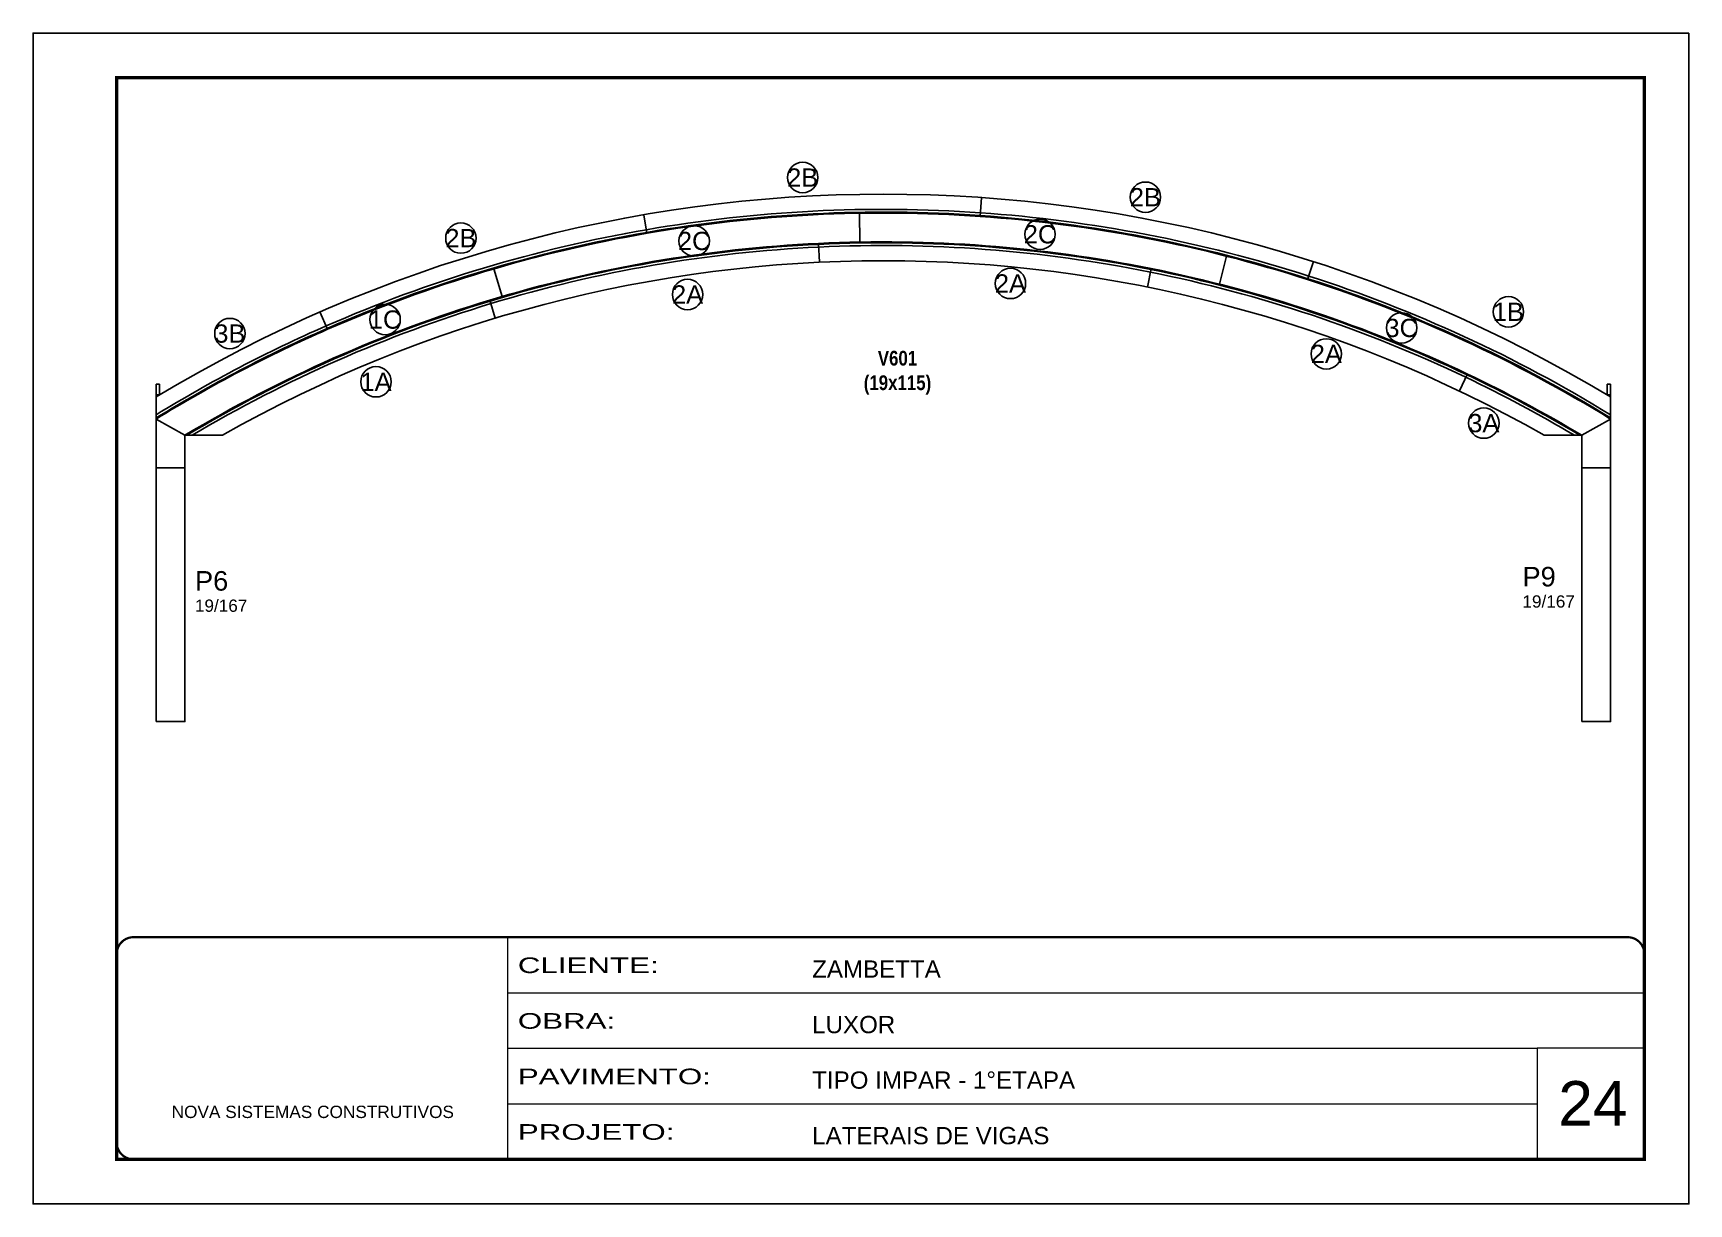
# Model space of a CAD drawing. Extents: x 3309 to 9563, y -2522 to 14608.
# Drawn here: x 8078 to 9563, y 7815 to 8865 of the extents above; entities that cross this region are included whole.
import ezdxf
from ezdxf.enums import TextEntityAlignment as Align

# ---------------------------------------------------------------- set-up
doc = ezdxf.new("R2010")
doc.units = 0
doc.linetypes.add('CONTINUO', pattern=[0])
doc.linetypes.add('DASHED', pattern=[0.75, 0.5, -0.25])
for name, color, linetype, lineweight in [('CARIMBO', 255, 'Continuous', 9), ('Folhas', 255, 'Continuous', 9), ('SARRAFO DE PRESSAO', 251, 'DASHED', 9)]:
    doc.layers.add(name, color=color, linetype=linetype, lineweight=lineweight)
for name, color, linetype in [('COTA', 241, 'Continuous'), ('MTH-DIM-PILAR', 3, 'Continuous'), ('MTH-FACE-VIGA', 7, 'Continuous'), ('MTH-PILAR-SEGUE', 5, 'Continuous'), ('MTH-TIT1-PILAR', 5, 'Continuous'), ('NOMENCLATURA', 7, 'Continuous'), ('Painéis', 200, 'Continuous'), ('Romaneio', 10, 'Continuous')]:
    doc.layers.add(name, color=color, linetype=linetype)
doc.layers.add('Laje_Perimetro', color=7, linetype='Continuous', plot=False)
doc.styles.add('ARIAL', font='arial.ttf')
doc.styles.add('TECNICA', font='techb___.ttf', dxfattribs={"height": 10})
doc.styles.add('Tecnologia', font='')
doc.styles.add('TQS_ARIAL', font='arial.ttf')
doc.styles.get('Tecnologia').set_extended_font_data('Forgotten Futurist')

# ---------------------------------------------------------------- blocks, each defined once
blk = doc.blocks.new('9999999999')
at = {"color": 30, "linetype": 'CONTINUO'}
for p, q in [((98564.6, 34230.2), (98564.6, 34429.4)), ((98564.6, 34379.6), (99584, 34379.6)), ((98564.6, 34329.8), (99488, 34329.8)), ((99584, 34329.8), (99488, 34329.8)), ((99488, 34329.8), (99488, 34230.2)), ((98564.6, 34280), (99488, 34280))]:
    blk.add_line(p, q, dxfattribs=at)
at = {"color": 30, "linetype": 'CONTINUO', "const_width": 2}
blk.add_lwpolyline([(99584, 34230.2), (99584, 34414.4, 0.414214), (99569, 34429.4), (98229, 34429.4, 0.414214), (98214, 34414.4), (98214, 34245.2, 0.414214), (98229, 34230.2), (99584, 34230.2)], format="xyb", dxfattribs=at)
at = {"layer": 'Folhas'}
blk.add_lwpolyline([(98139, 34190.2), (99624, 34190.2), (99624, 35240.2), (98139, 35240.2)], close=True, dxfattribs=at)
at = {"layer": 'Folhas', "color": 30, "const_width": 3}
blk.add_lwpolyline([(98214, 34230.2), (99584, 34230.2), (99584, 35200.2), (98214, 35200.2)], close=True, dxfattribs=at)
at = {"color": 7, "linetype": 'Continuous', "ltscale": 5, "style": 'ARIAL'}
for s, height, p in [('ZAMBETTA', 15.48, (98837.7, 34393.1)), ('LUXOR', 15.48, (98837.7, 34343.3)), ('TIPO IMPAR - 1°ETAPA', 15.483, (98837.7, 34293.5)), ('NOVA SISTEMAS CONSTRUTIVOS', 11.059, (98263.2, 34267.2)), ('LATERAIS DE VIGAS', 15.483, (98837.7, 34243.7))]:
    blk.add_text(s, height=height, dxfattribs=at).set_placement(p)
at = {"layer": 'Folhas', "color": 7, "style": 'Tecnologia', "width": 1.5}
for s, p in [('CLIENTE:', (98573.7, 34397.2)), ('OBRA:', (98573.7, 34347.3)), ('PAVIMENTO:', (98573.7, 34297.5)), ('PROJETO:', (98573.7, 34247.7))]:
    blk.add_text(s, height=14, dxfattribs=at).set_placement(p)
blk = doc.blocks.new('A$C137fdc65')
at = {"layer": 'MTH-FACE-VIGA', "linetype": 'Continuous'}
for p, q in [((1124, 1819.9), (1125.7, 1844.6)), ((685.6, 1797.6), (681.4, 1822.1)), ((911.4, 1784.3), (912.5, 1759.5)), ((1349, 1751.2), (1344.1, 1726.9)), ((1555, 1736.8), (1562.6, 1760.4)), ((478.9, 1709.7), (486, 1685.9)), ((265.3, 1671.3), (255.3, 1694.1)), ((1765.4, 1612.5), (1754.7, 1590.1)), ((39.6, 1598.9), (39.6, 1489.1)), ((44, 1598.9), (39.6, 1598.9)), ((44, 1598.9), (44, 1584.9)), ((1953.6, 1598.9), (1949.2, 1598.9)), ((1949.2, 1598.9), (1949.2, 1584.9)), ((44, 1584.9), (39.6, 1584.9)), ((1949.2, 1584.9), (1953.6, 1584.9)), ((39.6, 1553.2), (77.6, 1531.8)), ((1915.6, 1531.8), (1953.7, 1553.2)), ((77.6, 1489.1), (77.6, 1531.8)), ((77.6, 1531.8), (126.8, 1531.8)), ((1915.6, 1531.8), (1866.4, 1531.8)), ((1915.6, 1531.8), (1915.6, 1489.1))]:
    blk.add_line(p, q, dxfattribs=at)
blk.add_lwpolyline([(1953.6, 1489.1), (1953.6, 1598.9)], dxfattribs=at)
for radius, start, end in [(1849.1, 58.8329, 121.1671), (1761.5, 60.4108, 119.5892)]:
    blk.add_arc((996.6, 0), radius, start, end, dxfattribs=at)
at = {"layer": 'MTH-PILAR-SEGUE', "linetype": 'Continuous'}
for points in [[(39.6, 1155.1), (77.6, 1155.1), (77.6, 1489.1), (39.6, 1489.1), (39.6, 1155.1)], [(1915.6, 1155.1), (1953.6, 1155.1), (1953.6, 1489.1), (1915.6, 1489.1), (1915.6, 1155.1)]]:
    blk.add_lwpolyline(points, dxfattribs=at)
at = {"layer": 'Painéis', "linetype": 'ByBlock'}
for p, q in [((965.2, 1824.1), (965.8, 1786.1)), ((1448.4, 1767.5), (1439, 1730.7)), ((484.2, 1750.9), (494.9, 1714.4))]:
    blk.add_line(p, q, dxfattribs=at)
for radius, start, end in [(1829.1, 85.9959, 99.8146), (1825.5, 85.9959, 99.8146), (1824.3, 85.9959, 99.8146), (1824.3, 72.1771, 85.9959), (1825.5, 72.1771, 85.9959), (1829.1, 72.1771, 85.9959), (1829.1, 99.8146, 113.6333), (1825.5, 99.8146, 113.6333), (1824.3, 99.8146, 113.6333), (1786.3, 92.7359, 106.8485), (1785.1, 92.7359, 106.8485), (1781.5, 92.7359, 106.8485), (1786.3, 78.6232, 92.7359), (1785.1, 78.6232, 92.7359), (1781.5, 78.6232, 92.7359), (1781.5, 64.5105, 78.6232), (1785.1, 64.5105, 78.6232), (1786.3, 64.5105, 78.6232), (1824.3, 58.3584, 72.1771), (1825.5, 58.3838, 72.1771), (1829.1, 58.4532, 72.1771), (1786.3, 106.8485, 120.9612), (1785.1, 106.8485, 120.897), (1781.5, 106.8485, 120.7029), (1829.1, 113.6333, 121.5468), (1825.5, 113.6333, 121.6162), (1824.3, 113.6333, 121.6394), (1786.3, 59.0388, 64.5105), (1781.5, 59.2971, 64.5105), (1785.1, 59.103, 64.5105)]:
    blk.add_arc((996.6, 0), radius, start, end, dxfattribs=at)
at = {"layer": 'Romaneio', "color": 1, "linetype": 'ByBlock'}
for centre in [(890.5, 1871), (1341.5, 1845.1), (440.7, 1791.3), (1202.8, 1796.3), (747.7, 1787.5), (1163.9, 1731.6), (739, 1717.1), (341, 1684.1), (1819.2, 1694.3), (136.7, 1665.7), (1678.7, 1673.1), (1579.5, 1638.9), (329, 1602.2), (1786.8, 1547.8)]:
    blk.add_circle(centre, 20, dxfattribs=at)
at = {"layer": 'Romaneio', "color": 255, "linetype": 'ByBlock', "style": 'ARIAL'}
for s, p in [('2B', (890.5, 1871)), ('2B', (1341.5, 1845.1)), ('2C', (1202.8, 1796.3)), ('2B', (440.7, 1791.3)), ('2C', (747.7, 1787.5)), ('2A', (1163.9, 1731.6)), ('2A', (739, 1717.1)), ('1B', (1819.2, 1694.3)), ('3B', (136.7, 1665.7)), ('1C', (341, 1684.1)), ('3C', (1678.7, 1673.1)), ('2A', (1579.5, 1638.9)), ('1A', (329, 1602.2)), ('3A', (1786.8, 1547.8))]:
    blk.add_text(s, height=24, dxfattribs=at).set_placement(p, align=Align.MIDDLE_CENTER)

msp = doc.modelspace()

# ---------------------------------------------------------------- linework, layer by layer
at = {"layer": 'Laje_Perimetro'}
msp.add_lwpolyline([(9562.87, 8864.98), (8077.87, 8864.98), (8077.87, 7814.98), (9562.87, 7814.98)], close=True, dxfattribs=at)

# ---------------------------------------------------------------- block references
at = {"layer": 'COTA', "xscale": 0.6815476693171445, "yscale": 0.6815476693171445, "zscale": 0.6815476693171445}
msp.add_blockref('A$C137fdc65', (8161.16, 7460.3), dxfattribs=at)
at = {"layer": 'SARRAFO DE PRESSAO', "color": 6, "linetype": 'ByBlock'}
msp.add_blockref('9999999999', (-90061.11, -26375.22), dxfattribs=at)

# ---------------------------------------------------------------- texts
at = {"layer": 'CARIMBO', "style": 'ARIAL'}
msp.add_text('24', height=40, dxfattribs=at).set_placement((9445.73, 7885.13))
at = {"layer": 'MTH-DIM-PILAR', "linetype": 'Continuous', "style": 'TQS_ARIAL'}
for p in [(9413.61, 8349.76), (8223, 8345.98)]:
    msp.add_text('19/167', height=11, dxfattribs=at).set_placement(p)
at = {"layer": 'MTH-TIT1-PILAR', "linetype": 'Continuous', "style": 'TQS_ARIAL'}
for s, p in [('P6', (8223, 8364.98)), ('P9', (9413.61, 8368.76))]:
    msp.add_text(s, height=17.5, dxfattribs=at).set_placement(p)
at = {"layer": 'NOMENCLATURA', "insert": (8853.1, 8580.04), "char_height": 13.2, "attachment_point": 2, "style": 'TECNICA'}
msp.add_mtext_dynamic_manual_height_columns('V601\\P(19x115)', width=300.2766, gutter_width=1, heights=[0], dxfattribs=at)

doc.saveas('drawing.dxf')
